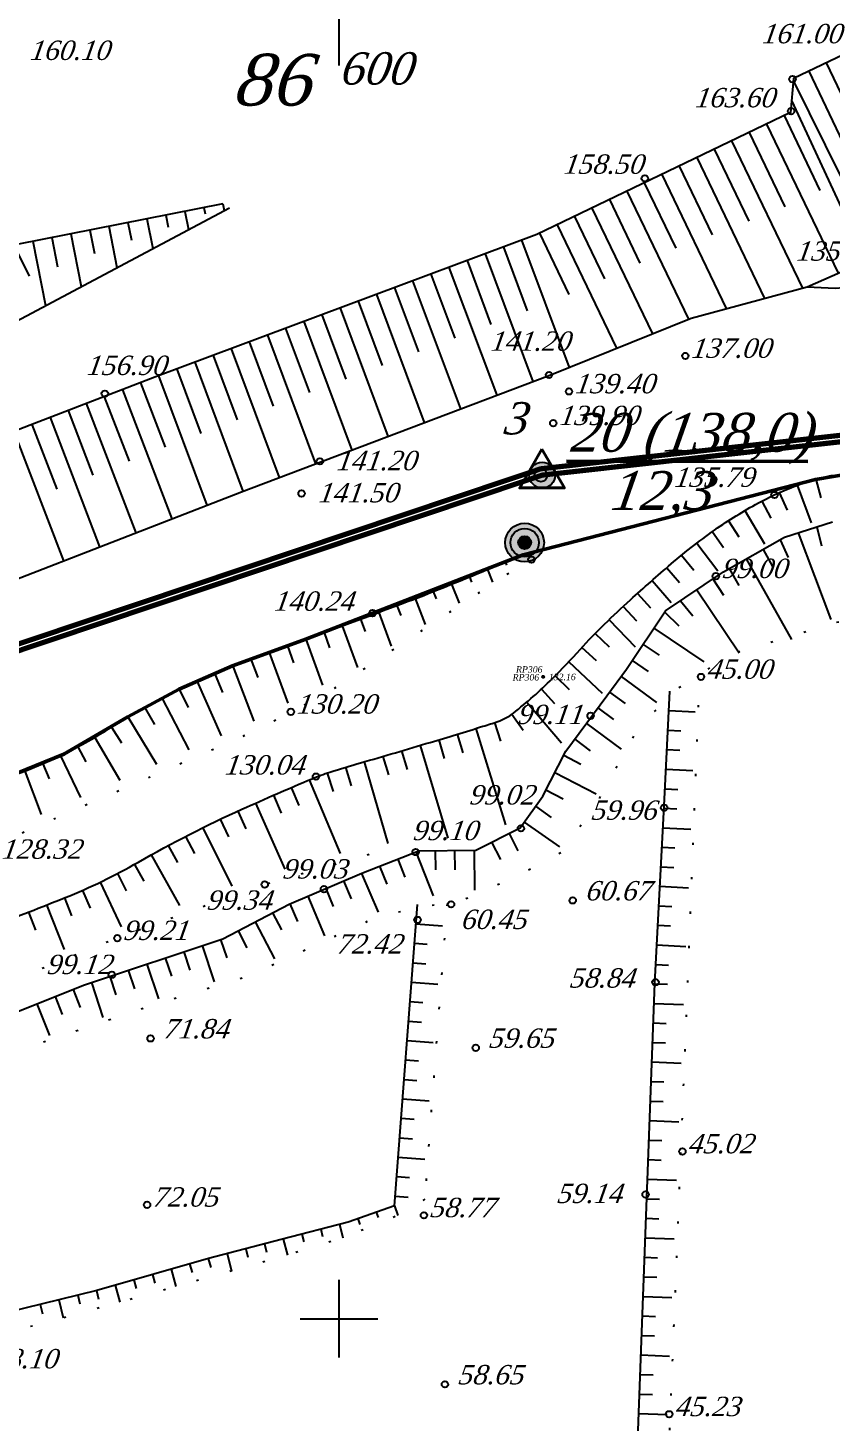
# Model space of a CAD drawing. Header units: millimetres. Extents: x 1400 to 4853, y -623 to 1865.
# Drawn here: x 2885.9 to 2923.2, y 1668.5 to 1733.3 of the extents above; entities that cross this region are included whole.
import ezdxf
from ezdxf.enums import TextEntityAlignment as Align
from ezdxf.lldxf.tags import DXFTag

# ---------------------------------------------------------------- set-up
doc = ezdxf.new("R2010")
doc.units = ezdxf.units.MM
doc.linetypes.add('ADOT1', pattern=[1.6, 0.1, -1.5])
doc.linetypes.add('AHIDDEN2', pattern=[3, 1.5, -1.5])
for name, color, linetype in [('00_Північ', 7, 'Continuous'), ('00_Північ_відмітки', 7, 'Continuous'), ('01_Горизонт_44', 7, 'Continuous'), ('01_Горизонт_58', 7, 'Continuous'), ('01_Горизонт_72', 7, 'Continuous'), ('0_Лицензия', 6, 'Continuous'), ('CONT-MNR', 7, 'Continuous'), ('NOMERA', 7, 'Continuous'), ('ВЫСОТЫ', 7, 'Continuous'), ('Карьер', 7, 'Continuous'), ('кресты', 7, 'Continuous'), ('НОМЕРА', 7, 'Continuous'), ('ПИКЕТЫ', 7, 'Continuous'), ('РАСТИТ', 7, 'Continuous'), ('Скважины', 7, 'Continuous'), ('ТОЧКИ', 7, 'Continuous')]:
    doc.layers.add(name, color=color, linetype=linetype)
doc.styles.add('russ', font='timesi.ttf')
doc.styles.add('universw', font='timesi.ttf', dxfattribs={"oblique": 10})
tags = doc.linetypes.add('New Line1', pattern=[1.5, 1, -0.5]).pattern_tags.tags
tags[6:7] = [DXFTag(74, 4), DXFTag(75, 0), DXFTag(340, '0'), DXFTag(46, 1.0), DXFTag(50, 0.0), DXFTag(44, 0.0), DXFTag(45, 0.0)]
tags[4:5] = [DXFTag(74, 4), DXFTag(75, 0), DXFTag(340, '0'), DXFTag(46, 1.0), DXFTag(50, 0.0), DXFTag(44, 0.0), DXFTag(45, 0.0)]

# ---------------------------------------------------------------- blocks, each defined once
blk = doc.blocks.new('372')
blk.add_circle((0, 0), 1)
blk = doc.blocks.new('368')
at = {"color": 0, "linetype": 'Continuous'}
blk.add_blockref('372', (0, 0), dxfattribs=at)
blk = doc.blocks.new('A$C29341465')
at = {"color": 0, "linetype": 'ByBlock', "lineweight": -2}
for p, q in [((0.5, 1.2), (0, 1.2)), ((1.2, 2), (1.2, 2.5)), ((1.2, 0.5), (1.2, 0)), ((2, 1.2), (2.5, 1.2))]:
    blk.add_line(p, q, dxfattribs=at)
blk.add_circle((1.2, 1.2), 0.75, dxfattribs=at)
blk = doc.blocks.new('point_s')
at = {"color": 0, "xscale": 0.2, "yscale": 0.2, "zscale": 0.2}
blk.add_blockref('A$C29341465', (-0.25, -0.25), dxfattribs=at)
at = {"layer": 'NOMERA', "color": 1, "style": 'russ'}
blk.add_attdef('NN', text='', height=1, dxfattribs=at).set_placement((-2.16, 0.35), align=Align.BOTTOM_CENTER)
at = {"layer": 'ВЫСОТЫ', "color": 1, "style": 'russ'}
blk.add_attdef('H_VER', (0.88, -0.52), '', height=1, dxfattribs=at)
at = {"layer": 'ВЫСОТЫ', "color": 0, "style": 'russ'}
blk.add_attdef('H_ZEM', (1.19, -1.98), '', height=1, dxfattribs=at)
at = {"layer": 'НОМЕРА', "color": 1, "linetype": 'Continuous', "style": 'russ'}
blk.add_attdef('NAZV', text='', height=1, dxfattribs=at).set_placement((-0.62, -0.07), align=Align.MIDDLE_RIGHT)
at = {"layer": 'ТОЧКИ', "style": 'russ'}
for tag, p in [('T_ST--T_OR', (-0.02, -4.67)), ('H_ST-I-Z', (-0.02, -7.21)), ('S-G_UG-V_UG-V', (0.02, -9.54))]:
    blk.add_attdef(tag, text='', height=1, dxfattribs=at).set_placement(p, align=Align.CENTER)
blk = doc.blocks.new('Licenzia')
at = {"linetype": 'New Line1', "lineweight": 25}
h = blk.add_hatch(color=6, dxfattribs=at)
h.dxf.hatch_style = 1
h.set_gradient(color1=(255, 0, 255), color2=(255, 0, 255), centered=1, tint=1, name='INVCYLINDER')
edge = h.paths.add_edge_path()
edge.add_arc((0, 0), 2, 0, 360)
at = {"color": 6, "linetype": 'Continuous', "lineweight": 40, "flags": 128}
blk.add_lwpolyline([(-0.08, 4.01), (-3.48, -1.99), (3.45, -1.99)], close=True, dxfattribs=at)
at = {"color": 10, "linetype": 'Continuous', "lineweight": 25}
blk.add_circle((0, 0), 2, dxfattribs=at)

msp = doc.modelspace()

# ---------------------------------------------------------------- hatches: boundary and pattern name
at = {"layer": 'Скважины', "linetype": 'Continuous'}
for color, points in [(0, [(2909.8863, 1709.3506, 1), (2908.0863, 1709.3506, 1)]), (7, [(2909.2863, 1709.3506, 1), (2908.6863, 1709.3506, 1)])]:
    msp.add_hatch(color=color, dxfattribs=at).paths.add_polyline_path(points)

# ---------------------------------------------------------------- linework, layer by layer
at = {"color": 6, "linetype": 'Continuous', "lineweight": 60, "flags": 128}
msp.add_lwpolyline([(3144.4144, 1622.5005, 0.24, 0.24, 0), (3032.8199, 1555.7907, 0.24, 0.24, 0), (3018.8744, 1523.7908, 0.24, 0.24, 0), (2987.3207, 1481.6199, 0.24, 0.24, 0), (2991.6614, 1385.4672, 0.24, 0.24, 0), (2843.9613, 1431.7361, 0.24, 0.24, 0), (2695.2589, 1447.0788, 0.24, 0.24, 0), (2711.2688, 1628.8933, 0.24, 0.24, 0), (2712.5497, 1675.7396, 0, 0, 0), (2806.1021, 1678.0284, 0.24, 0.24, 0), (2909.7376, 1712.7799, 0.24, 0.24, 0), (2967.6908, 1719.2535, 0.24, 0.24, 0), (3085.4663, 1716.8193, 0.24, 0.24, 0), (3121.1623, 1734.8067, 0.24, 0.24, 0), (3144.4153, 1734.688, 0.24, 0.24, 0)], format="xyseb", dxfattribs=at)
at = {"color": 1, "linetype": 'Continuous', "lineweight": 211, "const_width": 0.24, "flags": 128}
msp.add_lwpolyline([(2712.8418, 1675.4467), (2806.1546, 1677.7296), (2909.8027, 1712.4853), (2967.7044, 1718.9532), (3084.808, 1716.5431), (3133.365, 1615.9104), (3032.5835, 1555.9992), (3018.6133, 1523.9427), (2987.0162, 1481.7136), (2991.3424, 1385.8815), (2844.0222, 1432.0314), (2695.5837, 1447.3469), (2711.5685, 1628.8761)], close=True, dxfattribs=at)
at = {"color": 7, "linetype": 'Continuous', "lineweight": 50, "flags": 128}
msp.add_lwpolyline([(2712.8418, 1675.4467), (2806.1546, 1677.7296), (2830.2817, 1684.6888), (2844.5069, 1687.2339), (2855.0079, 1691.5994), (2865.2857, 1691.6785), (2884.9106, 1698.4421), (2887.5717, 1699.526), (2890.5527, 1701.2572), (2892.9345, 1702.5496), (2895.4207, 1703.6291), (2898.8168, 1704.8669), (2908.9243, 1708.789), (2922.4907, 1712.2889), (2929.6129, 1713.4932)], dxfattribs=at)
at = {"layer": '00_Північ', "linetype": 'Continuous', "flags": 128}
for points in [[(2927.125, 1733.5978), (2921.4833, 1730.9111), (2921.3318, 1729.3218), (2909.5475, 1723.6548), (2891.8036, 1717.0286), (2879.9367, 1712.473), (2872.9312, 1709.6037), (2868.0865, 1707.8175), (2864.3707, 1707.1124), (2857.8328, 1706.6894), (2855.7162, 1706.2663), (2854.5403, 1706.2193), (2844.3313, 1701.1875), (2828.1522, 1695.298), (2820.516, 1692.506), (2813.6249, 1690.5517)], [(2894.9702, 1725.0821), (2885.3988, 1723.2003), (2873.011, 1717.09), (2865.7555, 1714.9567), (2862.7308, 1714.5155), (2857.4983, 1713.2799), (2851.2061, 1711.7354), (2843.3184, 1710.2255), (2839.7294, 1710.0678), (2830.0272, 1709.2401), (2825.9255, 1708.5701), (2822.5337, 1708.5306), (2813.3214, 1707.1424), (2802.9982, 1704.8241), (2800.5077, 1703.8908), (2797.2908, 1703.1994), (2795.0771, 1702.75), (2789.5877, 1700.8541), (2784.5884, 1700.3751), (2780.6164, 1700.6146), (2772.775, 1701.1621), (2764.3068, 1703.378), (2757.7824, 1705.756), (2750.8742, 1708.9778)], [(2751.5564, 1704.1237), (2760.8931, 1699.369), (2763.9899, 1698.9626), (2771.4973, 1695.6177), (2782.8715, 1691.6733), (2788.7152, 1691.9955), (2801.0254, 1694.2476), (2804.7874, 1694.8823), (2808.4622, 1693.8635), (2810.1149, 1693.6206), (2822.097, 1697.6159), (2837.2939, 1703.7401), (2846.2238, 1708.0334), (2847.683, 1708.6884), (2856.6569, 1710.509), (2864.2138, 1711.7228), (2875.4591, 1714.6986), (2885.1113, 1719.5035), (2895.2825, 1724.9056)], [(2813.5691, 1690.5419), (2816.3194, 1690.5047), (2819.1627, 1691.0805), (2825.4697, 1693.0086), (2829.7339, 1694.4554), (2836.812, 1696.6284), (2839.9808, 1697.4921), (2843.5687, 1698.1725), (2850.2055, 1700.884), (2854.0262, 1702.1073), (2857.8905, 1702.5013), (2859.9573, 1702.9071), (2864.054, 1702.7226), (2872.5956, 1703.9147), (2878.9801, 1705.1735), (2895.8283, 1711.7157), (2903.6124, 1714.6568), (2910.1495, 1717.1209), (2916.7201, 1719.7819), (2922.1177, 1721.2309), (2928.5768, 1724.0789)], [(2922.1177, 1721.2309), (2923.4138, 1721.1738), (2924.9576, 1721.2881), (2926.2536, 1721.3452), (2927.5688, 1721.0976), (2929.64, 1721.4282), (2931.1192, 1721.4282), (2935.2525, 1721.7066), (2938.7619, 1722.1592)]]:
    msp.add_lwpolyline(points, dxfattribs=at)
at = {"layer": '00_Північ_відмітки', "color": 7, "linetype": 'Continuous'}
for centre in [(2921.4327, 1730.8766), (2921.3619, 1729.3902), (2914.5671, 1726.2679), (2916.4522, 1718.0188), (2910.1184, 1717.136), (2889.4833, 1716.2692), (2911.0469, 1716.372), (2910.317, 1714.8953), (2899.4696, 1713.1245), (2898.6242, 1711.6333)]:
    msp.add_circle(centre, 0.15, dxfattribs=at)
at = {"layer": '01_Горизонт_44', "color": 0, "linetype": 'Continuous'}
for p, q in [((2915.6925, 1701.5495), (2916.9101, 1701.4872)), ((2915.6461, 1700.6429), (2916.2453, 1700.6123)), ((2915.5997, 1699.7363), (2916.1989, 1699.7057)), ((2915.5533, 1698.8298), (2916.8048, 1698.7657)), ((2915.5069, 1697.9232), (2916.1061, 1697.8925)), ((2915.4603, 1697.0167), (2916.0594, 1696.9847)), ((2915.4119, 1696.1102), (2916.6992, 1696.0415)), ((2915.3636, 1695.2037), (2915.9628, 1695.1718)), ((2915.3153, 1694.2972), (2915.9144, 1694.2653)), ((2915.2669, 1693.3908), (2916.593, 1693.3201)), ((2915.2186, 1692.4843), (2915.8177, 1692.4524)), ((2915.1702, 1691.5778), (2915.7694, 1691.5459)), ((2915.1219, 1690.6714), (2916.4805, 1690.5989)), ((2915.0736, 1689.7649), (2915.6727, 1689.733)), ((2915.0257, 1688.8584), (2915.6253, 1688.8364)), ((2914.9924, 1687.9513), (2916.3704, 1687.9006)), ((2914.959, 1687.0441), (2915.5586, 1687.0221)), ((2914.9257, 1686.137), (2915.5252, 1686.1149)), ((2914.8923, 1685.2298), (2916.2625, 1685.1795)), ((2914.8589, 1684.3227), (2915.4585, 1684.3006)), ((2914.8256, 1683.4156), (2915.4252, 1683.3935)), ((2914.7922, 1682.5084), (2916.1545, 1682.4583)), ((2914.7588, 1681.6013), (2915.3584, 1681.5792)), ((2914.7255, 1680.6941), (2915.3251, 1680.6721)), ((2914.6921, 1679.787), (2916.0465, 1679.7372)), ((2914.6587, 1678.8798), (2915.2583, 1678.8578)), ((2914.6254, 1677.9727), (2915.225, 1677.9507)), ((2914.592, 1677.0656), (2915.9385, 1677.016)), ((2914.5586, 1676.1584), (2915.1582, 1676.1364)), ((2914.5253, 1675.2513), (2915.1249, 1675.2292)), ((2914.4919, 1674.3441), (2915.8305, 1674.2949)), ((2914.4586, 1673.437), (2915.0581, 1673.4149)), ((2914.4252, 1672.5298), (2915.0248, 1672.5078)), ((2914.3918, 1671.6227), (2915.7225, 1671.5738)), ((2914.3585, 1670.7156), (2914.9581, 1670.6935)), ((2914.3251, 1669.8084), (2914.9247, 1669.7864)), ((2914.2917, 1668.9013), (2915.6145, 1668.8526))]:
    msp.add_line(p, q, dxfattribs=at)
at = {"layer": '01_Горизонт_44', "color": 0, "linetype": 'ADOT1', "flags": 128}
msp.add_lwpolyline([(2913.7756, 1642.6187), (2913.7756, 1644.8748), (2915.6818, 1666.8549), (2916.7462, 1693.4607), (2917.1086, 1703.1238)], dxfattribs=at)
at = {"layer": '01_Горизонт_44', "color": 0, "linetype": 'Continuous', "flags": 128}
msp.add_lwpolyline([(2912.3983, 1642.6707), (2912.2573, 1644.6087), (2914.1713, 1665.6267), (2915.0269, 1688.8902), (2915.4661, 1697.1256), (2915.7389, 1702.4561)], dxfattribs=at)
at = {"layer": '01_Горизонт_44', "color": 7, "linetype": 'Continuous'}
for centre in [(2917.1783, 1703.112), (2915.4703, 1697.0397), (2915.0653, 1688.9307), (2916.3134, 1681.0735), (2914.6067, 1679.0734), (2915.7027, 1668.8691)]:
    msp.add_circle(centre, 0.15, dxfattribs=at)
at = {"layer": '01_Горизонт_58', "color": 0, "linetype": 'Continuous'}
for p, q in [((2903.9339, 1691.6433), (2905.1648, 1691.5499)), ((2903.8653, 1690.7406), (2904.4636, 1690.6952)), ((2903.7967, 1689.8378), (2904.395, 1689.7924)), ((2903.7282, 1688.9351), (2904.9539, 1688.842)), ((2903.6596, 1688.0323), (2904.2579, 1687.9869)), ((2903.5911, 1687.1296), (2904.1893, 1687.0841)), ((2903.5225, 1686.2268), (2904.7441, 1686.134)), ((2903.454, 1685.324), (2904.0522, 1685.2786)), ((2903.3854, 1684.4213), (2903.9837, 1684.3758)), ((2903.3168, 1683.5185), (2904.5441, 1683.4253)), ((2903.2483, 1682.6158), (2903.8466, 1682.5703)), ((2903.1797, 1681.713), (2903.778, 1681.6676)), ((2903.1112, 1680.8102), (2904.3442, 1680.7166)), ((2903.0426, 1679.9075), (2903.6409, 1679.862)), ((2902.974, 1679.0047), (2903.5723, 1678.9593))]:
    msp.add_line(p, q, dxfattribs=at)
at = {"layer": '01_Горизонт_58', "linetype": 'Continuous'}
for p, q in [((2902.94, 1678.5561), (2903.0987, 1678.1068)), ((2900.3839, 1677.6903), (2900.5465, 1677.0684)), ((2897.7717, 1677.0073), (2897.9675, 1676.2584)), ((2895.1595, 1676.3243), (2895.3684, 1675.5255)), ((2892.5583, 1675.6012), (2892.7872, 1674.8014)), ((2889.9625, 1674.8583), (2890.1869, 1674.0743)), ((2887.349, 1674.1821), (2887.5541, 1673.3474))]:
    msp.add_line(p, q, dxfattribs=at)
at = {"layer": '01_Горизонт_58', "color": 250, "linetype": 'Continuous'}
for p, q in [((2901.2428, 1677.9565), (2901.3376, 1677.6883)), ((2902.0914, 1678.2563), (2902.1785, 1678.0099)), ((2898.6424, 1677.2349), (2898.7348, 1676.8817)), ((2899.5132, 1677.4626), (2899.6, 1677.1305)), ((2896.0303, 1676.5519), (2896.1327, 1676.1603)), ((2896.901, 1676.7796), (2897.0014, 1676.3957)), ((2893.4236, 1675.8488), (2893.5387, 1675.4466)), ((2894.2888, 1676.0964), (2894.4046, 1675.692)), ((2891.693, 1675.3535), (2891.8069, 1674.9559)), ((2889.097, 1674.6115), (2889.1934, 1674.2191)), ((2890.8278, 1675.1059), (2890.9409, 1674.7105)), ((2886.475, 1673.9673), (2886.5806, 1673.5376)), ((2888.223, 1674.3968), (2888.3225, 1673.9919))]:
    msp.add_line(p, q, dxfattribs=at)
at = {"layer": '01_Горизонт_58', "color": 0, "linetype": 'Continuous', "flags": 128}
msp.add_lwpolyline([(2902.94, 1678.5561), (2904.0024, 1692.5461)], dxfattribs=at)
at = {"layer": '01_Горизонт_58', "color": 0, "linetype": 'ADOT1', "flags": 128}
for points in [[(2905.3825, 1692.5749), (2904.9009, 1686.411), (2904.3448, 1678.8515)], [(2904.3448, 1678.8515), (2903.2948, 1678.1876), (2900.6837, 1677.1115), (2897.8572, 1676.2237), (2894.2882, 1675.2225), (2890.7502, 1674.2299), (2888.3676, 1673.572), (2886.5178, 1673.0613), (2884.7851, 1672.6273), (2883.9719, 1672.4236), (2883.6796, 1672.3092), (2883.5327, 1671.6351), (2882.5617, 1665.942), (2882.15, 1662.8749), (2881.75, 1659.4113), (2881.1012, 1655.1549), (2880.9527, 1652.7117), (2880.7318, 1648.5803), (2880.5619, 1645.4024), (2880.5233, 1642.229), (2880.5903, 1640.3358), (2880.6594, 1638.3822), (2880.6871, 1637.4092), (2880.4513, 1635.3143), (2880.1483, 1631.7652), (2879.8299, 1627.3565), (2879.6488, 1624.848), (2879.6251, 1622.0719), (2879.5663, 1620.4854), (2879.5073, 1618.8954), (2879.4019, 1617.5285), (2878.888, 1615.7088), (2878.3605, 1613.0504), (2877.9881, 1611.1739), (2877.7553, 1608.4348), (2877.5585, 1606.119), (2877.4485, 1603.925), (2877.546, 1603.1778), (2878.0227, 1601.781), (2878.3071, 1600.6704), (2878.3643, 1599.8328), (2878.4427, 1598.6838), (2878.3896, 1596.6857), (2878.3413, 1594.8692), (2878.3518, 1593.1058), (2878.2807, 1592.5082), (2878.2037, 1591.8615), (2878.1721, 1590.9909), (2878.0007, 1589.3674), (2877.816, 1587.9367), (2877.5823, 1586.4269), (2877.3281, 1585.3123), (2876.9912, 1584.4012), (2876.5281, 1583.5696), (2875.5563, 1582.3655), (2874.0823, 1581.2033), (2873.3066, 1580.5245), (2872.9397, 1579.5309), (2872.7221, 1578.0435), (2872.5003, 1576.211), (2872.226, 1573.4618), (2872.0128, 1571.6366), (2871.7793, 1569.6083), (2871.5164, 1567.5171), (2871.307, 1564.8781), (2871.0651, 1562.8244), (2870.8984, 1561.4183), (2870.7764, 1560.8187), (2870.7396, 1559.7836), (2870.7081, 1558.3985), (2870.6202, 1557.5955), (2870.7172, 1557.1271), (2871.1296, 1556.6973), (2871.9816, 1556.4946), (2874.0373, 1556.2986), (2877.8841, 1555.8034), (2880.1512, 1555.5539), (2882.4652, 1555.2994), (2884.2758, 1555.1528), (2886.2148, 1555.2745), (2887.5915, 1555.2735), (2889.5363, 1555.3685), (2893.071, 1554.2582)]]:
    msp.add_lwpolyline(points, dxfattribs=at)
at = {"layer": '01_Горизонт_58', "linetype": 'Continuous', "flags": 128}
msp.add_lwpolyline([(2902.94, 1678.5561), (2900.7891, 1677.7962), (2897.6806, 1676.9835), (2894.2956, 1676.0984), (2889.1188, 1674.6168), (2884.8884, 1673.5776), (2883.4638, 1673.2276), (2883.101, 1672.824), (2882.5843, 1670.0608), (2881.4703, 1663.9079)], dxfattribs=at)
at = {"layer": '01_Горизонт_58', "color": 7, "linetype": 'Continuous'}
for centre in [(2905.5674, 1692.5519), (2904.0073, 1691.8287), (2906.7133, 1685.8887), (2904.3088, 1678.1088), (2905.2853, 1670.2587)]:
    msp.add_circle(centre, 0.15, dxfattribs=at)
at = {"layer": '01_Горизонт_72', "color": 7, "linetype": 'Continuous'}
msp.add_circle((2891.4446, 1678.5986), 0.15, dxfattribs=at)
at = {"layer": 'CONT-MNR', "color": 250, "linetype": 'Continuous'}
for p, q in [((2922.9951, 1731.6311), (2924.9656, 1727.4933)), ((2921.4714, 1730.7862), (2923.6782, 1726.3391)), ((2921.0353, 1729.1792), (2922.7068, 1725.7035)), ((2919.4131, 1728.3991), (2921.0718, 1724.9501)), ((2917.791, 1727.619), (2919.3987, 1724.2758)), ((2916.1688, 1726.839), (2917.7031, 1723.6483)), ((2914.5466, 1726.0589), (2916.0076, 1723.0209)), ((2912.9244, 1725.2788), (2914.3401, 1722.3351)), ((2892.321, 1724.5612), (2892.4303, 1724.005)), ((2894.0871, 1724.9084), (2894.1439, 1724.6197)), ((2911.3023, 1724.4987), (2912.6931, 1721.6065)), ((2888.7886, 1723.8668), (2889.0031, 1722.7756)), ((2890.5548, 1724.214), (2890.7167, 1723.3903)), ((2909.6801, 1723.7186), (2911.0461, 1720.8779)), ((2885.2684, 1723.136), (2885.962, 1721.7299)), ((2887.0224, 1723.5195), (2887.2895, 1722.1609)), ((2907.9991, 1723.0766), (2909.1063, 1720.1117)), ((2906.3128, 1722.4468), (2907.4213, 1719.4786)), ((2904.6266, 1721.8171), (2905.736, 1718.8463)), ((2902.9403, 1721.1874), (2904.0507, 1718.214)), ((2901.254, 1720.5577), (2902.3654, 1717.5816)), ((2899.5678, 1719.928), (2900.6804, 1716.9487)), ((2897.8815, 1719.2983), (2898.9953, 1716.3157)), ((2896.1953, 1718.6686), (2897.3103, 1715.6828)), ((2894.509, 1718.0389), (2895.6252, 1715.0498)), ((2892.8228, 1717.4092), (2893.9415, 1714.4133)), ((2891.1388, 1716.7734), (2892.2878, 1713.7802)), ((2889.4584, 1716.1283), (2890.6086, 1713.1319)), ((2887.7779, 1715.4832), (2888.9294, 1712.4836)), ((2886.0975, 1714.8381), (2887.2502, 1711.8353))]:
    msp.add_line(p, q, dxfattribs=at)
at = {"layer": 'CONT-MNR', "linetype": 'Continuous'}
for p, q in [((2922.1825, 1731.2441), (2926.1122, 1722.9922)), ((2921.386, 1729.8902), (2924.8352, 1722.4292)), ((2920.2242, 1728.7892), (2923.5543, 1721.8644)), ((2918.602, 1728.0091), (2921.8909, 1721.17)), ((2916.9799, 1727.229), (2920.122, 1720.6952)), ((2915.3577, 1726.4489), (2918.353, 1720.2203)), ((2913.7355, 1725.6688), (2916.5915, 1719.7299)), ((2894.9702, 1725.0821), (2895.0312, 1724.7721)), ((2891.4379, 1724.3876), (2891.7091, 1723.0077)), ((2893.204, 1724.7348), (2893.3702, 1723.8899)), ((2912.1134, 1724.8887), (2914.9198, 1719.0528)), ((2887.9055, 1723.6931), (2888.3871, 1721.2433)), ((2889.6717, 1724.0404), (2890.0481, 1722.1255)), ((2910.4912, 1724.1086), (2913.2481, 1718.3758)), ((2886.1393, 1723.3459), (2886.7261, 1720.3611)), ((2908.8422, 1723.3914), (2911.048, 1717.4848)), ((2907.1559, 1722.7617), (2909.3719, 1716.8278)), ((2905.4697, 1722.132), (2907.6876, 1716.1929)), ((2903.7834, 1721.5023), (2906.0032, 1715.558)), ((2902.0972, 1720.8726), (2904.3189, 1714.9231)), ((2900.4109, 1720.2429), (2902.6349, 1714.2875)), ((2898.7247, 1719.6131), (2900.9511, 1713.6512)), ((2897.0384, 1718.9834), (2899.2672, 1713.015)), ((2895.3521, 1718.3537), (2897.5834, 1712.3788)), ((2893.6659, 1717.724), (2895.8996, 1711.7426)), ((2891.9796, 1717.0943), (2894.2212, 1711.0917)), ((2890.2986, 1716.4508), (2892.5979, 1710.4613)), ((2888.6182, 1715.8057), (2890.9199, 1709.8097)), ((2886.9377, 1715.1606), (2889.242, 1709.1582)), ((2885.2573, 1714.5155), (2887.564, 1708.5066))]:
    msp.add_line(p, q, dxfattribs=at)
at = {"layer": 'Карьер', "linetype": 'Continuous'}
for p, q in [((2922.5079, 1712.2937), (2922.7504, 1711.427)), ((2920.8174, 1711.672), (2921.1849, 1710.8505)), ((2921.6513, 1712.0138), (2922.3021, 1710.2708)), ((2919.219, 1710.84), (2920.1256, 1709.294)), ((2920.0067, 1711.2781), (2920.4255, 1710.4814)), ((2918.452, 1710.3664), (2918.9423, 1709.6116)), ((2917.7072, 1709.8587), (2918.2286, 1709.1251)), ((2916.9815, 1709.324), (2917.9588, 1708.0442)), ((2915.5866, 1708.1823), (2916.1753, 1707.5016)), ((2916.2746, 1708.7647), (2916.845, 1708.0686)), ((2914.9073, 1707.5897), (2915.7999, 1706.5756)), ((2914.2332, 1706.9912), (2914.8337, 1706.3208)), ((2913.5653, 1706.3858), (2914.1755, 1705.7243)), ((2912.9089, 1705.7679), (2914.1238, 1704.5037)), ((2912.2677, 1705.1344), (2912.911, 1704.505)), ((2911.6489, 1704.4789), (2912.3144, 1703.8729)), ((2911.038, 1703.8161), (2912.585, 1702.3535)), ((2910.4102, 1703.1692), (2911.0477, 1702.534)), ((2909.7624, 1702.5424), (2910.3744, 1701.8825)), ((2909.0883, 1701.944), (2910.7014, 1700.0455)), ((2908.3879, 1701.3767), (2908.9155, 1700.6476)), ((2905.8572, 1700.4544), (2906.1194, 1699.5934)), ((2906.7192, 1700.7181), (2908.095, 1696.2426)), ((2907.579, 1700.989), (2907.8614, 1700.1345)), ((2904.1311, 1699.9337), (2905.4177, 1695.6256)), ((2904.9945, 1700.1929), (2905.2545, 1699.3312)), ((2901.5365, 1699.1712), (2902.6317, 1695.3824)), ((2902.4021, 1699.4228), (2902.6546, 1698.5589)), ((2903.267, 1699.677), (2903.522, 1698.8138)), ((2899.8107, 1698.6497), (2900.0935, 1697.7953)), ((2900.6716, 1698.9171), (2900.9314, 1698.0554)), ((2898.14, 1697.9738), (2898.4952, 1697.1469)), ((2898.9693, 1698.3272), (2900.4101, 1694.9183)), ((2896.4877, 1697.2523), (2897.8495, 1694.1831)), ((2897.3128, 1697.6155), (2897.6729, 1696.7907)), ((2894.8472, 1696.5048), (2895.2326, 1695.6915)), ((2895.6649, 1696.8841), (2896.0368, 1696.0645)), ((2894.0358, 1696.1119), (2895.3809, 1693.3922)), ((2892.4334, 1695.2859), (2892.859, 1694.4929)), ((2893.2312, 1695.7056), (2893.6435, 1694.9056)), ((2891.6427, 1694.853), (2892.9561, 1692.5007)), ((2890.0663, 1693.9782), (2890.482, 1693.18)), ((2890.8587, 1694.4081), (2891.3012, 1693.6244)), ((2889.2599, 1693.5756), (2890.247, 1691.5115)), ((2887.6082, 1692.8536), (2887.9414, 1692.0175)), ((2888.4402, 1693.2006), (2888.8006, 1692.3759)), ((2885.9316, 1692.1906), (2886.2604, 1691.3528)), ((2886.7704, 1692.521), (2887.5895, 1690.4497))]:
    msp.add_line(p, q, dxfattribs=at)
at = {"layer": 'Карьер', "color": 0, "linetype": 'Continuous'}
for p, q in [((2922.5563, 1710.0804), (2922.778, 1709.2063)), ((2920.8544, 1709.4798), (2921.2245, 1708.6552)), ((2921.6956, 1709.8024), (2923.2067, 1705.7871)), ((2920.0666, 1709.0353), (2920.4985, 1708.2457)), ((2918.491, 1708.1465), (2918.9332, 1707.3626)), ((2919.2788, 1708.5909), (2921.3897, 1704.849)), ((2917.7279, 1707.6621), (2918.2311, 1706.9159)), ((2916.978, 1707.1564), (2918.9517, 1704.2293)), ((2916.228, 1706.6507), (2916.7963, 1705.9484)), ((2915.4973, 1706.1258), (2916.1521, 1705.4869)), ((2914.992, 1705.3756), (2917.3124, 1703.8127)), ((2914.4867, 1704.6254), (2915.2332, 1704.1226)), ((2913.9814, 1703.8752), (2914.7279, 1703.3724)), ((2913.463, 1703.1342), (2915.1118, 1701.9297)), ((2912.9294, 1702.4038), (2913.6562, 1701.8729)), ((2912.3921, 1701.6762), (2913.1152, 1701.1404)), ((2911.8535, 1700.9495), (2913.468, 1699.7531)), ((2911.315, 1700.2228), (2912.0381, 1699.6869)), ((2910.8039, 1699.479), (2911.6035, 1699.0658)), ((2910.3887, 1698.6754), (2912.3065, 1697.6845)), ((2909.9735, 1697.8718), (2910.7731, 1697.4587)), ((2909.4904, 1697.1094), (2910.2259, 1696.5907)), ((2908.2624, 1695.8461), (2908.6672, 1695.0423)), ((2908.9691, 1696.3702), (2910.604, 1695.2172)), ((2907.4545, 1695.4393), (2907.8593, 1694.6355)), ((2903.0925, 1694.6521), (2903.4209, 1693.8142)), ((2903.9346, 1694.9823), (2904.7343, 1692.9423)), ((2904.8285, 1695.0477), (2904.8399, 1694.1477)), ((2905.7329, 1695.0591), (2905.7443, 1694.1592)), ((2906.6374, 1695.0706), (2906.661, 1693.2035)), ((2901.4085, 1693.9913), (2902.1759, 1692.1869)), ((2902.2504, 1694.322), (2902.5788, 1693.4841)), ((2899.7438, 1693.2833), (2900.096, 1692.4551)), ((2900.5761, 1693.6373), (2900.9284, 1692.8091)), ((2898.9114, 1692.9293), (2899.6913, 1691.0954)), ((2897.2757, 1692.1598), (2897.6917, 1691.3617)), ((2898.0791, 1692.5753), (2898.4313, 1691.7471)), ((2895.6715, 1691.3237), (2896.0875, 1690.5256)), ((2896.4736, 1691.7417), (2897.3682, 1690.0253)), ((2894.8629, 1690.921), (2895.1479, 1690.0673)), ((2892.289, 1690.0617), (2892.574, 1689.208)), ((2893.147, 1690.3481), (2893.432, 1689.4944)), ((2894.0049, 1690.6346), (2894.5683, 1688.9473)), ((2890.5731, 1689.4888), (2890.8581, 1688.6351)), ((2891.4311, 1689.7753), (2891.9711, 1688.1576)), ((2888.8572, 1688.9159), (2889.3966, 1687.3003)), ((2889.7151, 1689.2024), (2890.0001, 1688.3487)), ((2887.1698, 1688.2649), (2887.5024, 1687.4286)), ((2888.0103, 1688.5991), (2888.3429, 1687.7627)), ((2886.3293, 1687.9307), (2886.9169, 1686.4529))]:
    msp.add_line(p, q, dxfattribs=at)
at = {"layer": 'Карьер', "color": 7, "linetype": 'Continuous'}
for p, q in [((2908.0898, 1708.4423), (2908.0863, 1708.4507)), ((2908.0898, 1708.4423), (2908.1489, 1708.2994)), ((2906.4181, 1707.7557), (2906.4147, 1707.764)), ((2906.4181, 1707.7557), (2906.517, 1707.5132)), ((2907.2544, 1708.0979), (2907.2441, 1708.1229)), ((2907.2544, 1708.0979), (2907.4914, 1707.521)), ((2904.7427, 1707.0782), (2904.7394, 1707.0865)), ((2904.7427, 1707.0782), (2904.8805, 1706.7321)), ((2905.5809, 1707.4156), (2905.5708, 1707.4406)), ((2905.5809, 1707.4156), (2905.9372, 1706.5351)), ((2903.0565, 1706.4279), (2903.0534, 1706.4364)), ((2903.0565, 1706.4279), (2903.2293, 1705.9654)), ((2903.9014, 1706.7484), (2903.8917, 1706.7736)), ((2903.9014, 1706.7484), (2904.3671, 1705.5407)), ((2901.3623, 1705.7989), (2901.3592, 1705.8073)), ((2901.3623, 1705.7989), (2901.5773, 1705.2167)), ((2902.2097, 1706.1126), (2902.2003, 1706.1379)), ((2902.2097, 1706.1126), (2902.7913, 1704.5464)), ((2899.6659, 1705.176), (2899.6628, 1705.1844)), ((2899.6659, 1705.176), (2899.923, 1704.4718)), ((2900.5144, 1705.4866), (2900.5051, 1705.512)), ((2900.5144, 1705.4866), (2901.2225, 1703.558)), ((2897.1176, 1704.2514), (2897.1083, 1704.2767)), ((2897.1176, 1704.2514), (2897.9823, 1701.8907)), ((2897.9671, 1704.5593), (2897.9641, 1704.5678)), ((2897.9671, 1704.5593), (2898.2537, 1703.7655)), ((2898.8168, 1704.8669), (2898.8076, 1704.8922)), ((2898.8168, 1704.8669), (2899.5912, 1702.7337)), ((2895.4256, 1703.6165), (2895.4159, 1703.6417)), ((2895.4256, 1703.6165), (2896.4056, 1701.0654)), ((2896.2703, 1703.9373), (2896.2672, 1703.9457)), ((2896.2703, 1703.9373), (2896.5915, 1703.0814)), ((2893.7539, 1702.9304), (2893.7429, 1702.9551)), ((2894.5847, 1703.2857), (2894.5813, 1703.294)), ((2894.5847, 1703.2857), (2894.9492, 1702.3954)), ((2892.9345, 1702.5496), (2892.9306, 1702.5577)), ((2892.9345, 1702.5496), (2893.352, 1701.6867)), ((2893.7539, 1702.9304), (2894.8918, 1700.3794)), ((2891.3332, 1701.7125), (2891.3288, 1701.7204)), ((2891.3332, 1701.7125), (2891.7869, 1700.9065)), ((2892.1274, 1702.1435), (2892.1149, 1702.1674)), ((2892.1274, 1702.1435), (2893.3928, 1699.7225)), ((2890.5527, 1701.2572), (2890.5388, 1701.2803)), ((2890.5527, 1701.2572), (2891.8817, 1699.0585)), ((2889.7868, 1700.7778), (2889.7819, 1700.7854)), ((2889.7868, 1700.7778), (2890.2535, 1700.0549)), ((2888.2293, 1699.8622), (2888.2251, 1699.8701)), ((2888.2293, 1699.8622), (2888.5997, 1699.1674)), ((2889.0176, 1700.3038), (2889.0039, 1700.327)), ((2889.0176, 1700.3038), (2890.1855, 1698.3171)), ((2886.6009, 1699.0797), (2886.5973, 1699.0879)), ((2886.6009, 1699.0797), (2886.9035, 1698.3762)), ((2887.4233, 1699.4539), (2887.4116, 1699.4783)), ((2887.4233, 1699.4539), (2888.3534, 1697.5185)), ((2885.7636, 1698.74), (2886.5335, 1696.7221))]:
    msp.add_line(p, q, dxfattribs=at)
at = {"layer": 'Карьер', "linetype": 'Continuous', "flags": 128}
msp.add_lwpolyline([(2884.3021, 1691.5559, 0.0025936), (2887.6366, 1692.8649, 0.0356963), (2891.0425, 1694.5128, -0.0249761), (2895.8556, 1696.9701, -0.005799), (2899.1084, 1698.3859, -0.0233261), (2899.9367, 1698.6904, -0.0062005), (2901.3674, 1699.1224, 0.0027497), (2904.6003, 1700.0742, 0.0018535), (2907.0495, 1700.8198, 0.0065394), (2907.7401, 1701.0428, 0.0852254), (2908.4638, 1701.4339, 0.0289689), (2910.2664, 1703.0258, 0.0137955), (2911.5751, 1704.3975, -0.0161095), (2912.7012, 1705.567, -0.0093287), (2913.9006, 1706.692, -0.0060825), (2915.7923, 1708.3598, -0.025986), (2917.9522, 1710.0307, -0.0299851), (2919.9744, 1711.261, -0.0334982), (2921.7134, 1712.0368, -0.0390742), (2923.2853, 1712.4796, -0.0254689)], format="xyb", dxfattribs=at)
at = {"layer": 'Карьер', "color": 0, "linetype": 'Continuous', "flags": 128}
msp.add_lwpolyline([(2860.9303, 1678.4247), (2867.5369, 1681.2138), (2874.0374, 1683.6238), (2881.8113, 1686.1343), (2888.5463, 1688.8122), (2894.9631, 1690.9545), (2898.0458, 1692.5612), (2901.4301, 1694.0005), (2904.0773, 1695.0382), (2906.7244, 1695.0717), (2908.7851, 1696.1093), (2909.8239, 1697.5821), (2910.8961, 1699.6575), (2912.8061, 1702.2349), (2913.7108, 1703.4734), (2915.537, 1706.1847), (2918.2176, 1707.9923), (2921.0658, 1709.599), (2923.2893, 1710.3172)], dxfattribs=at)
at = {"layer": 'Карьер', "color": 7, "linetype": 'Continuous', "flags": 128}
msp.add_lwpolyline([(2885.2073, 1698.5365, 0.0593107), (2889.8025, 1700.788, -0.0510869), (2895.0891, 1703.4867, -0.0060245), (2897.6924, 1704.4602, 0.00291), (2903.0944, 1706.4421, 0.0063166), (2905.0153, 1707.1873, 0.0030809), (2908.9243, 1708.789)], format="xyb", dxfattribs=at)
at = {"layer": 'Карьер', "color": 7, "linetype": 'ADOT1', "flags": 128}
msp.add_lwpolyline([(2804.6221, 1676.323), (2807.9503, 1674.9629), (2818.4644, 1675.1518), (2821.9208, 1675.3059), (2824.3413, 1676.5149), (2829.4471, 1679.1974), (2834.2125, 1680.7842), (2842.9724, 1682.201), (2853.5514, 1685.5828), (2860.7451, 1687.1529), (2872.1355, 1690.7897), (2884.649, 1695.4396), (2896.2778, 1700.5274), (2899.9653, 1702.4598), (2909.2749, 1708.6195)], dxfattribs=at)
at = {"layer": 'Карьер', "color": 0, "linetype": 'ADOT1', "flags": 128}
msp.add_lwpolyline([(2862.9446, 1673.7364), (2864.6669, 1675.6577), (2867.9681, 1678.5826), (2871.8435, 1680.7047), (2879.0212, 1683.8616), (2885.3531, 1685.7408), (2891.7871, 1687.9045), (2896.0542, 1689.1879), (2902.0649, 1691.938), (2903.7735, 1692.3587), (2906.1594, 1692.7712), (2908.7289, 1693.9171), (2910.7018, 1694.9713), (2912.4061, 1697.3686), (2914.1496, 1700.5313), (2915.8932, 1702.4564), (2918.6694, 1704.2137), (2920.879, 1704.8615), (2923.3289, 1705.6293), (2929.149, 1706.7102), (2932.5596, 1706.7822), (2936.7229, 1706.6631), (2939.2208, 1706.6871), (2942.7514, 1706.2073), (2944.9851, 1705.9193), (2946.7196, 1704.5026), (2949.2036, 1701.9569), (2951.6449, 1700.6306), (2953.872, 1699.3899), (2955.9063, 1700.3311), (2957.5766, 1701.1868), (2959.0309, 1701.745), (2961.7509, 1701.6548), (2966.1261, 1701.4979), (2973.8402, 1702.7355), (2977.8491, 1703.1937), (2981.041, 1703.7699), (2983.233, 1703.7315), (2987.3094, 1703.8083), (2990.4027, 1704.0927), (2994.921, 1702.3544), (2995.3921, 1707.6046), (2997.5472, 1707.3804), (3001.3555, 1706.7387), (3004.1085, 1706.4637), (3005.9897, 1706.3262), (3008.0544, 1706.3262), (3010.5321, 1706.5095), (3012.7345, 1706.097), (3014.111, 1705.0428)], dxfattribs=at)
at = {"layer": 'Карьер', "linetype": 'ADOT1', "flags": 128}
msp.add_lwpolyline([(2822.9561, 1675.7439), (2827.2283, 1673.7355), (2834.6669, 1673.5347), (2839.0899, 1674.5891), (2843.6636, 1677.0995), (2846.5788, 1677.9029), (2849.4939, 1677.2), (2854.1682, 1677.6016), (2860.6519, 1679.9112), (2870.2697, 1683.4843), (2881.5785, 1687.5512), (2889.9721, 1690.9655), (2896.5737, 1693.3845), (2902.0019, 1694.941), (2903.0704, 1694.9953)], dxfattribs=at)
at = {"layer": 'Карьер', "color": 7, "linetype": 'Continuous'}
for centre in [(2920.5924, 1711.5657), (2909.3031, 1708.5592), (2917.8704, 1707.7903), (2901.9167, 1706.0727), (2898.1233, 1701.4938), (2912.05, 1701.3059), (2899.2915, 1698.4836), (2908.8149, 1696.0805), (2903.921, 1694.9791), (2896.9126, 1693.4748), (2899.6635, 1693.2562), (2911.2193, 1692.7347), (2890.0645, 1690.9826), (2889.8077, 1689.2818), (2891.6083, 1686.3237)]:
    msp.add_circle(centre, 0.15, dxfattribs=at)
at = {"layer": 'кресты', "color": 3, "linetype": 'Continuous'}
for p, q in [((2900.3623, 1731.5067), (2900.3623, 1735.1067)), ((2900.3623, 1671.5067), (2900.3623, 1675.1067)), ((2898.5623, 1673.3067), (2902.1623, 1673.3067))]:
    msp.add_line(p, q, dxfattribs=at)
at = {"layer": 'Скважины', "color": 0, "linetype": 'Continuous', "lineweight": 50}
msp.add_line((2910.9263, 1713.1274), (2922.1455, 1713.1255), dxfattribs=at)
at = {"layer": 'Скважины', "color": 0, "linetype": 'Continuous'}
for radius in [0.9, 0.66, 0.3]:
    msp.add_circle((2908.9863, 1709.3506), radius, dxfattribs=at)
at = {"layer": 'Скважины', "color": 7, "linetype": 'Continuous'}
for centre in [(2908.9913, 1709.3104), (2909.1163, 1709.3255)]:
    msp.add_circle(centre, 0.15, dxfattribs=at)
at = {"layer": 'Скважины', "color": 7}
msp.add_circle((2908.9913, 1709.3104), 0.15, dxfattribs=at)

# ---------------------------------------------------------------- block references
at = {"layer": '0_Лицензия', "color": 6, "linetype": 'New Line1', "lineweight": 25, "xscale": 0.3, "yscale": 0.3, "zscale": 0.3}
msp.add_blockref('Licenzia', (2909.8027, 1712.4853), dxfattribs=at)
at = {"layer": 'Карьер', "color": 7, "xscale": 0.3, "yscale": 0.3, "zscale": 0.3}
msp.add_blockref('point_s', (2909.8483, 1703.1177), dxfattribs=at).add_auto_attribs({'NN': 'RP306', 'H_VER': '132.16', 'NAZV': 'RP306'})
at = {"layer": 'РАСТИТ', "color": 7, "linetype": 'Continuous', "xscale": 0.3, "yscale": 0.3, "zscale": 0.3}
msp.add_blockref('368', (2909.7449, 1712.4769), dxfattribs=at)

# ---------------------------------------------------------------- texts
at = {"layer": '00_Північ_відмітки', "color": 7, "linetype": 'Continuous', "style": 'universw', "oblique": 10}
for s, p in [('161.00', (2920.0082, 1732.5408)), ('160.10', (2885.992, 1731.7668)), ('163.60', (2916.8927, 1729.5679)), ('158.50', (2910.7827, 1726.4787)), ('135.40', (2921.5939, 1722.4437)), ('141.20', (2907.3891, 1718.2575)), ('137.00', (2916.7207, 1717.9321)), ('156.90', (2888.6292, 1717.1352)), ('139.40', (2911.3154, 1716.2853)), ('139.90', (2910.5855, 1714.8087)), ('141.20', (2900.2395, 1712.7124)), ('141.50', (2899.3941, 1711.2212))]:
    msp.add_text(s, height=0.9, dxfattribs=at).set_placement(p)
at = {"layer": '01_Горизонт_44', "color": 7, "linetype": 'Continuous', "style": 'universw', "oblique": 10}
for s, p in [('45.00', (2917.4468, 1703.0253)), ('58.84', (2911.0654, 1688.6824)), ('45.02', (2916.5819, 1680.9868)), ('59.14', (2910.4813, 1678.6781)), ('45.23', (2915.9712, 1668.7824))]:
    msp.add_text(s, height=0.9, dxfattribs=at).set_placement(p)
at = {"layer": '01_Горизонт_58', "color": 7, "linetype": 'Continuous', "style": 'universw', "oblique": 10}
for s, p in [('60.45', (2906.0366, 1691.4062)), ('72.42', (2900.2624, 1690.2632)), ('59.65', (2907.3133, 1685.8887)), ('58.77', (2904.5773, 1678.0221)), ('58.10', (2884.2447, 1671.0005)), ('58.65', (2905.8853, 1670.2587))]:
    msp.add_text(s, height=0.9, dxfattribs=at).set_placement(p)
at = {"layer": '01_Горизонт_72', "color": 7, "linetype": 'Continuous', "style": 'universw', "oblique": 10}
msp.add_text('72.05', height=0.9, dxfattribs=at).set_placement((2891.7132, 1678.5119))
at = {"layer": '0_Лицензия', "color": 6, "linetype": 'New Line1', "lineweight": 25, "insert": (2907.9835, 1715.8749), "char_height": 1.5, "attachment_point": 1, "style": 'universw'}
msp.add_mtext_dynamic_manual_height_columns('3', width=7.234357, gutter_width=15, heights=[5.4931], dxfattribs=at)
at = {"layer": 'Карьер', "color": 7, "linetype": 'Continuous', "style": 'universw', "oblique": 10}
for s, p in [('135.79', (2915.9297, 1711.9398)), ('99.00', (2918.139, 1707.7036)), ('140.24', (2897.3346, 1706.1851)), ('130.20', (2898.3918, 1701.4071)), ('99.11', (2908.6482, 1700.9232)), ('130.04', (2895.0494, 1698.5793)), ('99.02', (2906.4059, 1697.1873)), ('59.96', (2912.0693, 1696.4782)), ('99.10', (2903.7771, 1695.5323)), ('128.32', (2884.6859, 1694.6675)), ('99.03', (2897.724, 1693.7481)), ('60.67', (2911.8193, 1692.7347)), ('99.34', (2894.2093, 1692.2984)), ('99.21', (2890.333, 1690.8959)), ('99.12', (2886.776, 1689.3115)), ('71.84', (2892.2083, 1686.3237))]:
    msp.add_text(s, height=0.9, dxfattribs=at).set_placement(p)
at = {"layer": 'ПИКЕТЫ', "color": 7, "linetype": 'AHIDDEN2', "style": 'universw', "oblique": 10}
for s, height, p in [('600', 1.5, (2900.4054, 1730.6228)), ('86', 2.4, (2895.4732, 1729.6486))]:
    msp.add_text(s, height=height, dxfattribs=at).set_placement(p)
at = {"layer": 'Скважины', "color": 7, "style": 'universw', "oblique": 10}
for s, p in [('20 (138,0)', (2911.0757, 1713.5711)), ('12,3', (2912.9374, 1710.8704))]:
    msp.add_text(s, height=1.8, dxfattribs=at).set_placement(p)

doc.saveas('drawing.dxf')
